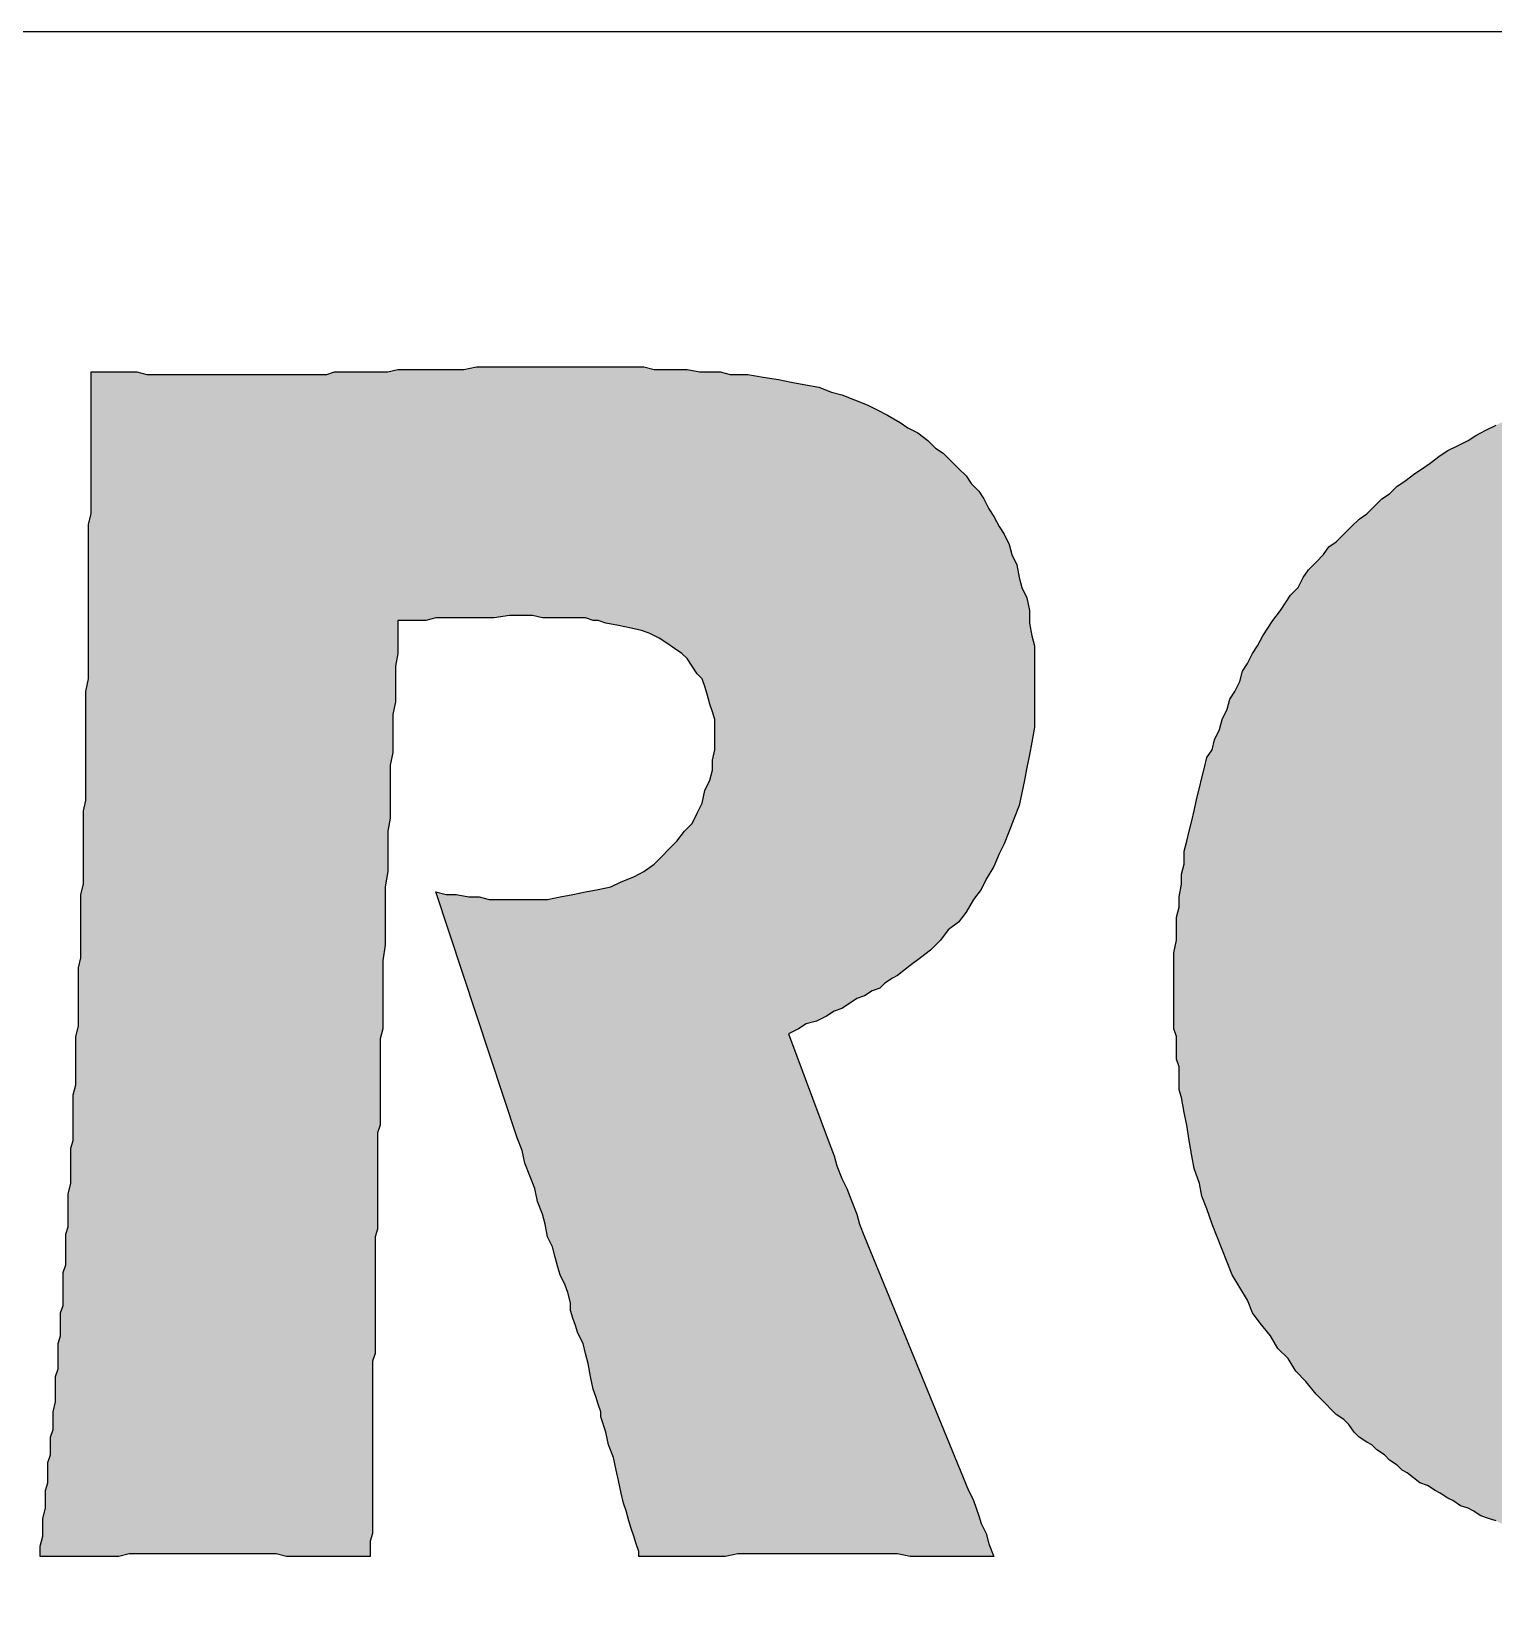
# Model space of a CAD drawing. Extents: x 0 to 3, y 0 to 1.45.
# Drawn here: x 1.393 to 1.87, y 0.94 to 1.454 of the extents above; entities that cross this region are included whole.
import ezdxf

# ---------------------------------------------------------------- set-up
doc = ezdxf.new("R2010")
doc.units = 0
doc.header["$LTSCALE"] = 10
doc.header["$MEASUREMENT"] = 0
doc.layers.add('BDR-18', color=1, linetype='Continuous')

msp = doc.modelspace()

# ---------------------------------------------------------------- hatches: boundary and pattern name
at = {"layer": 'BDR-18', "linetype": 'ByBlock'}
h = msp.add_hatch(color=256, dxfattribs=at)
h.dxf.hatch_style = 1
h.paths.add_polyline_path([(1.97671, 1.265), (1.97339, 1.265), (1.96925, 1.265), (1.96594, 1.26418), (1.96263, 1.26418), (1.95932, 1.26335), (1.95601, 1.26252), (1.95269, 1.26169), (1.94938, 1.26086), (1.94607, 1.26004), (1.94276, 1.25838), (1.93945, 1.25755), (1.93613, 1.2559), (1.93282, 1.25424), (1.93034, 1.25258), (1.92703, 1.25093), (1.92371, 1.24927), (1.92123, 1.24679), (1.91875, 1.24513), (1.91543, 1.24265), (1.91295, 1.24016), (1.91046, 1.23768), (1.90798, 1.23519), (1.9055, 1.23271), (1.90301, 1.23023), (1.90136, 1.22691), (1.89887, 1.22443), (1.89722, 1.22112), (1.89473, 1.21781), (1.89308, 1.21449), (1.89142, 1.21118), (1.88976, 1.20787), (1.88811, 1.20456), (1.88645, 1.20125), (1.8848, 1.19711), (1.88397, 1.19379), (1.88231, 1.18965), (1.88148, 1.18634), (1.87983, 1.1822), (1.879, 1.17889), (1.87817, 1.17475), (1.87734, 1.17144), (1.87734, 1.1673), (1.87652, 1.16316), (1.87569, 1.15984), (1.87569, 1.1557), (1.87569, 1.15156), (1.87486, 1.14742), (1.87486, 1.14328), (1.87486, 1.13997), (1.87569, 1.13583), (1.87569, 1.13252), (1.87569, 1.12838), (1.87652, 1.12507), (1.87652, 1.12175), (1.87734, 1.11844), (1.87817, 1.1143), (1.879, 1.11099), (1.87983, 1.10768), (1.88066, 1.10437), (1.88148, 1.10105), (1.88314, 1.09774), (1.88397, 1.09443), (1.88562, 1.09195), (1.88645, 1.08863), (1.88811, 1.08532), (1.88976, 1.08201), (1.89142, 1.07953), (1.89308, 1.07704), (1.89473, 1.07373), (1.89722, 1.07125), (1.89887, 1.06876), (1.90136, 1.06628), (1.90384, 1.06379), (1.9055, 1.06131), (1.90798, 1.05965), (1.91046, 1.05717), (1.91378, 1.05551), (1.91626, 1.05303), (1.91875, 1.05137), (1.92206, 1.04972), (1.92454, 1.04806), (1.92785, 1.0464), (1.93034, 1.04475), (1.93365, 1.04309), (1.93696, 1.04226), (1.93945, 1.04061), (1.94276, 1.03978), (1.94607, 1.03895), (1.94938, 1.03812), (1.95269, 1.0373), (1.95518, 1.03647), (1.95849, 1.03647), (1.9618, 1.03564), (1.96511, 1.03564), (1.96843, 1.03564), (1.97174, 1.03564), (1.97505, 1.03564), (1.97836, 1.03564), (1.98168, 1.03647), (1.98582, 1.03647), (1.98913, 1.0373), (1.99244, 1.03812), (1.99575, 1.03812), (1.99824, 1.03978), (2.00155, 1.04061), (2.00486, 1.04144), (2.00817, 1.04309), (2.01148, 1.04475), (2.01397, 1.04558), (2.01728, 1.04723), (2.02059, 1.04972), (2.02308, 1.05137), (2.02639, 1.05303), (2.02887, 1.05551), (2.03136, 1.058), (2.03384, 1.05965), (2.03715, 1.06214), (2.03881, 1.06462), (2.04129, 1.06711), (2.04378, 1.07042), (2.04626, 1.0729), (2.04792, 1.07621), (2.0504, 1.0787), (2.05206, 1.08201), (2.05371, 1.08532), (2.05537, 1.08863), (2.05703, 1.09195), (2.05868, 1.09526), (2.06034, 1.09857), (2.06199, 1.10271), (2.06282, 1.10602), (2.06448, 1.11016), (2.06531, 1.11347), (2.06613, 1.11679), (2.06696, 1.12093), (2.06779, 1.12424), (2.06862, 1.12838), (2.06945, 1.13169), (2.07027, 1.13583), (2.07027, 1.13997), (2.0711, 1.14328), (2.0711, 1.14742), (2.0711, 1.15074), (2.0711, 1.15488), (2.0711, 1.15902), (2.0711, 1.16233), (2.0711, 1.16647), (2.07027, 1.16978), (2.07027, 1.17392), (2.06945, 1.17723), (2.06862, 1.18054), (2.06862, 1.18386), (2.06779, 1.188), (2.06696, 1.19131), (2.06613, 1.19462), (2.06448, 1.19793), (2.06365, 1.20125), (2.06282, 1.20456), (2.06117, 1.20787), (2.05951, 1.21118), (2.05868, 1.21449), (2.05703, 1.21698), (2.05537, 1.22029), (2.05371, 1.22277), (2.05123, 1.22609), (2.04957, 1.22857), (2.04792, 1.23105), (2.04543, 1.23354), (2.04378, 1.23602), (2.04129, 1.23851), (2.03881, 1.24099), (2.03633, 1.24265), (2.03384, 1.24513), (2.03136, 1.24679), (2.02887, 1.24927), (2.02639, 1.25093), (2.0239, 1.25258), (2.02059, 1.25424), (2.01811, 1.2559), (2.0148, 1.25672), (2.01231, 1.25838), (2.009, 1.25921), (2.00569, 1.26086), (2.0032, 1.26169), (1.99989, 1.26252), (1.99658, 1.26335), (1.99327, 1.26335), (1.98996, 1.26418), (1.98664, 1.26418), (1.98333, 1.265), (1.98002, 1.265)], flags=16)
h.paths.add_polyline_path([(1.98168, 1.35029), (1.98416, 1.35029), (1.98664, 1.35029), (1.98913, 1.35029), (1.99161, 1.35029), (1.9941, 1.35029), (1.99658, 1.34946), (1.99906, 1.34946), (2.00155, 1.34946), (2.00403, 1.34946), (2.00652, 1.34863), (2.009, 1.34863), (2.01148, 1.34863), (2.01645, 1.34781), (2.02142, 1.34698), (2.02556, 1.34615), (2.03053, 1.34532), (2.0355, 1.34449), (2.04047, 1.34367), (2.04543, 1.34201), (2.04957, 1.34118), (2.05454, 1.33953), (2.05951, 1.33787), (2.06365, 1.33621), (2.06862, 1.33456), (2.07276, 1.3329), (2.07773, 1.33125), (2.08187, 1.32876), (2.08601, 1.32711), (2.09015, 1.32462), (2.09429, 1.32214), (2.09843, 1.31965), (2.10257, 1.31717), (2.10671, 1.31469), (2.11002, 1.31137), (2.11416, 1.30889), (2.11747, 1.30558), (2.12161, 1.30227), (2.12492, 1.29895), (2.12824, 1.29564), (2.13155, 1.29233), (2.13486, 1.28902), (2.13817, 1.28488), (2.14066, 1.28156), (2.14397, 1.27825), (2.14645, 1.27411), (2.14976, 1.26997), (2.15225, 1.26666), (2.15473, 1.26252), (2.15639, 1.25838), (2.15887, 1.25424), (2.16136, 1.2501), (2.16301, 1.24596), (2.16467, 1.24182), (2.16715, 1.23768), (2.16881, 1.23271), (2.17047, 1.22857), (2.17129, 1.22443), (2.17295, 1.21946), (2.17461, 1.21449), (2.17461, 1.21201), (2.17543, 1.20953), (2.17626, 1.20704), (2.17626, 1.20539), (2.17709, 1.2029), (2.17709, 1.20042), (2.17792, 1.19711), (2.17792, 1.19462), (2.17875, 1.19214), (2.17875, 1.18965), (2.17875, 1.18717), (2.17957, 1.18469), (2.17957, 1.1822), (2.17957, 1.17972), (2.1804, 1.1764), (2.1804, 1.17392), (2.1804, 1.17144), (2.1804, 1.16812), (2.1804, 1.16564), (2.1804, 1.16316), (2.1804, 1.15984), (2.1804, 1.15736), (2.1804, 1.15405), (2.1804, 1.15156), (2.1804, 1.14825), (2.1804, 1.14577), (2.1804, 1.14246), (2.1804, 1.13997), (2.1804, 1.13666), (2.17957, 1.13418), (2.17957, 1.13086), (2.17957, 1.12838), (2.17875, 1.1259), (2.17875, 1.12258), (2.17792, 1.1201), (2.17792, 1.11679), (2.17709, 1.1143), (2.17709, 1.11182), (2.17626, 1.10933), (2.17626, 1.10602), (2.17543, 1.10354), (2.17461, 1.10105), (2.17378, 1.09857), (2.17378, 1.09526), (2.17295, 1.09277), (2.17212, 1.09029), (2.17129, 1.08781), (2.17047, 1.08532), (2.16964, 1.08284), (2.16881, 1.08035), (2.16798, 1.07787), (2.16715, 1.07456), (2.16633, 1.07207), (2.1655, 1.06959), (2.16467, 1.06711), (2.16384, 1.06462), (2.16219, 1.06296), (2.16136, 1.06048), (2.16053, 1.058), (2.15887, 1.05551), (2.15805, 1.05303), (2.15722, 1.05054), (2.15556, 1.04889), (2.15473, 1.0464), (2.15308, 1.04392), (2.15225, 1.04144), (2.15059, 1.03978), (2.14976, 1.0373), (2.14811, 1.03564), (2.14645, 1.03316), (2.14562, 1.03067), (2.14397, 1.02902), (2.14231, 1.02653), (2.14066, 1.02488), (2.13983, 1.02322), (2.13817, 1.02074), (2.13652, 1.01908), (2.13486, 1.01742), (2.1332, 1.01494), (2.13155, 1.01328), (2.12989, 1.01163), (2.12824, 1.00914), (2.12658, 1.00749), (2.12492, 1.00583), (2.12327, 1.00417), (2.12161, 1.00252), (2.11913, 1.00086), (2.11747, 0.99921), (2.11582, 0.99755), (2.11416, 0.99589), (2.11168, 0.99424), (2.11002, 0.99258), (2.10836, 0.99093), (2.10588, 0.98927), (2.10422, 0.98761), (2.10257, 0.98679), (2.10008, 0.98513), (2.09843, 0.98347), (2.09594, 0.98265), (2.09429, 0.98099), (2.0918, 0.97933), (2.08932, 0.97851), (2.08766, 0.97685), (2.08518, 0.97602), (2.08269, 0.97437), (2.08104, 0.97354), (2.07855, 0.97271), (2.07607, 0.97105), (2.07441, 0.97023), (2.07193, 0.9694), (2.06945, 0.96774), (2.06696, 0.96691), (2.06448, 0.96609), (2.06199, 0.96526), (2.05951, 0.96443), (2.05703, 0.9636), (2.05454, 0.96277), (2.05206, 0.96195), (2.04957, 0.96112), (2.04709, 0.96029), (2.04461, 0.95946), (2.04212, 0.95863), (2.03964, 0.95781), (2.03715, 0.95698), (2.03467, 0.95698), (2.03218, 0.95615), (2.0297, 0.95532), (2.02722, 0.95532), (2.02473, 0.95449), (2.02225, 0.95367), (2.01976, 0.95367), (2.01645, 0.95284), (2.01397, 0.95284), (2.01148, 0.95201), (2.009, 0.95201), (2.00652, 0.95118), (2.00403, 0.95118), (2.00155, 0.95035), (1.99824, 0.95035), (1.99575, 0.95035), (1.99327, 0.94953), (1.99078, 0.94953), (1.9883, 0.94953), (1.98499, 0.94953), (1.9825, 0.94953), (1.98002, 0.9487), (1.97754, 0.9487), (1.97422, 0.9487), (1.97174, 0.9487), (1.96925, 0.9487), (1.96677, 0.9487), (1.96346, 0.9487), (1.96097, 0.9487), (1.95849, 0.9487), (1.95601, 0.94953), (1.95352, 0.94953), (1.95021, 0.94953), (1.94773, 0.94953), (1.94524, 0.94953), (1.94276, 0.95035), (1.94027, 0.95035), (1.93779, 0.95035), (1.93531, 0.95118), (1.93199, 0.95118), (1.92951, 0.95201), (1.92703, 0.95201), (1.92454, 0.95201), (1.92206, 0.95284), (1.91957, 0.95367), (1.91709, 0.95367), (1.9146, 0.95449), (1.91212, 0.95449), (1.90964, 0.95532), (1.90715, 0.95615), (1.90467, 0.95615), (1.90218, 0.95698), (1.8997, 0.95781), (1.89722, 0.95863), (1.89473, 0.95946), (1.89225, 0.96029), (1.88976, 0.96029), (1.88728, 0.96112), (1.8848, 0.96195), (1.88231, 0.96277), (1.87983, 0.9636), (1.87734, 0.96526), (1.87486, 0.96609), (1.87238, 0.96691), (1.87072, 0.96774), (1.86824, 0.96857), (1.86575, 0.9694), (1.86327, 0.97105), (1.86161, 0.97188), (1.85913, 0.97271), (1.85664, 0.97437), (1.85499, 0.97519), (1.8525, 0.97685), (1.85085, 0.97768), (1.84836, 0.97933), (1.84588, 0.98016), (1.84174, 0.98347), (1.84008, 0.9843), (1.83843, 0.98596), (1.83594, 0.98761), (1.83429, 0.98927), (1.8318, 0.99093), (1.83015, 0.99258), (1.82849, 0.99341), (1.82601, 0.99507), (1.82435, 0.99672), (1.82269, 0.99921), (1.82104, 1.00086), (1.81855, 1.00252), (1.8169, 1.00417), (1.81524, 1.00583), (1.81359, 1.00749), (1.81193, 1.00914), (1.80862, 1.01328), (1.80531, 1.0166), (1.80282, 1.02074), (1.79951, 1.02405), (1.79702, 1.02819), (1.79371, 1.03233), (1.79123, 1.03564), (1.78957, 1.03978), (1.78709, 1.04392), (1.7846, 1.04806), (1.78295, 1.0522), (1.78129, 1.05634), (1.77964, 1.06048), (1.77798, 1.06462), (1.77632, 1.06959), (1.77467, 1.07373), (1.77384, 1.07787), (1.77218, 1.08284), (1.77136, 1.08698), (1.77053, 1.09195), (1.7697, 1.09691), (1.76887, 1.10105), (1.76804, 1.10602), (1.76722, 1.10851), (1.76722, 1.11099), (1.76722, 1.11347), (1.76722, 1.11596), (1.76639, 1.11844), (1.76639, 1.12093), (1.76639, 1.12341), (1.76639, 1.1259), (1.76556, 1.12838), (1.76556, 1.13169), (1.76556, 1.13418), (1.76556, 1.13666), (1.76556, 1.13914), (1.76556, 1.14163), (1.76556, 1.14577), (1.76556, 1.14908), (1.76556, 1.15322), (1.76639, 1.15736), (1.76639, 1.16067), (1.76639, 1.16481), (1.76722, 1.16812), (1.76722, 1.17144), (1.76804, 1.17558), (1.76804, 1.17889), (1.76887, 1.1822), (1.76887, 1.18634), (1.7697, 1.18965), (1.77053, 1.19297), (1.77136, 1.19628), (1.77218, 1.19959), (1.77301, 1.20373), (1.77384, 1.20704), (1.77467, 1.21035), (1.7755, 1.21367), (1.77632, 1.21698), (1.77798, 1.21946), (1.77881, 1.22277), (1.78046, 1.22609), (1.78129, 1.2294), (1.78295, 1.23271), (1.78378, 1.23602), (1.78543, 1.23851), (1.78709, 1.24182), (1.78792, 1.24513), (1.78957, 1.24762), (1.79123, 1.25093), (1.79288, 1.25341), (1.79454, 1.25672), (1.7962, 1.25921), (1.79785, 1.26169), (1.80034, 1.265), (1.80199, 1.26749), (1.80365, 1.26997), (1.80613, 1.27246), (1.80779, 1.27577), (1.80945, 1.27825), (1.81193, 1.28074), (1.81441, 1.28322), (1.81607, 1.2857), (1.81855, 1.28736), (1.82104, 1.28984), (1.82352, 1.29233), (1.82601, 1.29481), (1.82849, 1.29647), (1.83097, 1.29895), (1.83346, 1.30144), (1.83594, 1.30309), (1.83843, 1.30558), (1.84091, 1.30723), (1.84422, 1.30972), (1.84671, 1.31137), (1.84919, 1.31303), (1.8525, 1.31551), (1.85499, 1.31717), (1.8583, 1.31883), (1.86161, 1.32048), (1.8641, 1.32214), (1.86741, 1.32379), (1.87072, 1.32545), (1.87403, 1.32711), (1.87734, 1.32876), (1.88066, 1.33042), (1.88397, 1.33125), (1.88728, 1.3329), (1.89059, 1.33373), (1.8939, 1.33539), (1.89722, 1.33621), (1.90053, 1.33787), (1.90384, 1.3387), (1.90715, 1.33953), (1.91046, 1.34118), (1.91378, 1.34201), (1.91792, 1.34284), (1.92123, 1.34367), (1.92454, 1.34449), (1.92868, 1.34532), (1.93199, 1.34615), (1.93531, 1.34615), (1.93945, 1.34698), (1.94276, 1.34781), (1.9469, 1.34781), (1.95021, 1.34863), (1.95435, 1.34863), (1.95766, 1.34946), (1.9618, 1.34946), (1.96594, 1.34946), (1.96925, 1.35029), (1.97339, 1.35029), (1.97754, 1.35029)])
h = msp.add_hatch(color=256, dxfattribs=at)
h.dxf.hatch_style = 1
h.paths.add_polyline_path([(1.39543, 0.95615), (1.39543, 0.95946), (1.39626, 0.96277), (1.39626, 0.96526), (1.39626, 0.96857), (1.39709, 0.97188), (1.39709, 0.97437), (1.39709, 0.97768), (1.39792, 0.98016), (1.39792, 0.98347), (1.39792, 0.98679), (1.39874, 0.98927), (1.39874, 0.99258), (1.39874, 0.99507), (1.39957, 0.99755), (1.39957, 1.00086), (1.39957, 1.00335), (1.4004, 1.00666), (1.4004, 1.00914), (1.4004, 1.01163), (1.4004, 1.01494), (1.40123, 1.01742), (1.40123, 1.01991), (1.40123, 1.02239), (1.40123, 1.0257), (1.40206, 1.02819), (1.40206, 1.03067), (1.40206, 1.03316), (1.40206, 1.03564), (1.40288, 1.03812), (1.40288, 1.04061), (1.40288, 1.04309), (1.40288, 1.04558), (1.40288, 1.04889), (1.40371, 1.05137), (1.40371, 1.05386), (1.40371, 1.05634), (1.40371, 1.05882), (1.40371, 1.06131), (1.40454, 1.06379), (1.40454, 1.06711), (1.40454, 1.06959), (1.40454, 1.07207), (1.40454, 1.07456), (1.40537, 1.07787), (1.40537, 1.08035), (1.40537, 1.08367), (1.40537, 1.08615), (1.40537, 1.08946), (1.4062, 1.09195), (1.4062, 1.09526), (1.4062, 1.09774), (1.4062, 1.10105), (1.4062, 1.10354), (1.4062, 1.10685), (1.40702, 1.11016), (1.40702, 1.11347), (1.40702, 1.11596), (1.40702, 1.11927), (1.40702, 1.12258), (1.40702, 1.1259), (1.40785, 1.12921), (1.40785, 1.13252), (1.40785, 1.135), (1.40785, 1.13832), (1.40785, 1.14163), (1.40785, 1.14494), (1.40785, 1.14825), (1.40868, 1.15156), (1.40868, 1.15488), (1.40868, 1.15819), (1.40868, 1.16233), (1.40868, 1.16564), (1.40868, 1.16895), (1.40868, 1.17226), (1.40951, 1.17558), (1.40951, 1.17889), (1.40951, 1.1822), (1.40951, 1.18551), (1.40951, 1.18965), (1.40951, 1.19297), (1.40951, 1.19628), (1.40951, 1.19959), (1.41034, 1.2029), (1.41034, 1.20704), (1.41034, 1.21035), (1.41034, 1.21367), (1.41034, 1.21698), (1.41034, 1.22112), (1.41034, 1.22443), (1.41034, 1.22774), (1.41034, 1.23188), (1.41034, 1.23519), (1.41034, 1.23851), (1.41116, 1.24265), (1.41116, 1.24596), (1.41116, 1.2501), (1.41116, 1.25341), (1.41116, 1.25672), (1.41116, 1.26086), (1.41116, 1.26418), (1.41116, 1.26749), (1.41116, 1.2708), (1.41116, 1.27411), (1.41116, 1.27742), (1.41116, 1.28074), (1.41116, 1.28405), (1.41116, 1.28736), (1.41116, 1.29067), (1.41116, 1.29316), (1.41199, 1.29647), (1.41199, 1.29978), (1.41199, 1.30227), (1.41199, 1.30558), (1.41199, 1.30806), (1.41199, 1.31055), (1.41199, 1.31386), (1.41199, 1.31634), (1.41199, 1.31883), (1.41199, 1.32131), (1.41199, 1.32379), (1.41199, 1.32628), (1.41199, 1.32876), (1.41199, 1.33125), (1.41199, 1.33373), (1.41199, 1.3387), (1.41199, 1.34284), (1.41613, 1.34284), (1.41944, 1.34284), (1.42358, 1.34284), (1.4269, 1.34284), (1.43021, 1.34201), (1.43435, 1.34201), (1.43766, 1.34201), (1.44097, 1.34201), (1.44346, 1.34201), (1.44677, 1.34201), (1.45008, 1.34201), (1.45257, 1.34201), (1.45505, 1.34201), (1.45836, 1.34201), (1.46085, 1.34201), (1.46333, 1.34201), (1.46581, 1.34201), (1.4683, 1.34201), (1.47078, 1.34201), (1.47409, 1.34201), (1.47658, 1.34201), (1.47989, 1.34201), (1.48237, 1.34201), (1.48569, 1.34201), (1.489, 1.34201), (1.49148, 1.34284), (1.49479, 1.34284), (1.49811, 1.34284), (1.50225, 1.34284), (1.50556, 1.34284), (1.50887, 1.34284), (1.51218, 1.34367), (1.51632, 1.34367), (1.51964, 1.34367), (1.52295, 1.34367), (1.52709, 1.34367), (1.5304, 1.34367), (1.53371, 1.34367), (1.53785, 1.34449), (1.54116, 1.34449), (1.54448, 1.34449), (1.54862, 1.34449), (1.55193, 1.34449), (1.55524, 1.34449), (1.55855, 1.34449), (1.56187, 1.34449), (1.56601, 1.34449), (1.56932, 1.34449), (1.57346, 1.34449), (1.57677, 1.34449), (1.58091, 1.34449), (1.58505, 1.34449), (1.58836, 1.34449), (1.5925, 1.34449), (1.59581, 1.34367), (1.59995, 1.34367), (1.60327, 1.34367), (1.60658, 1.34367), (1.61072, 1.34284), (1.61403, 1.34284), (1.61734, 1.34284), (1.62066, 1.34201), (1.62397, 1.34201), (1.62645, 1.34201), (1.63142, 1.34118), (1.63639, 1.34035), (1.64053, 1.33953), (1.64467, 1.3387), (1.64964, 1.33787), (1.65378, 1.33621), (1.65709, 1.33539), (1.66123, 1.33373), (1.66537, 1.33207), (1.66868, 1.33042), (1.67199, 1.32876), (1.67613, 1.32628), (1.67862, 1.32462), (1.68193, 1.32297), (1.68524, 1.32048), (1.68773, 1.318), (1.69021, 1.31634), (1.69269, 1.31386), (1.69518, 1.31137), (1.69766, 1.30889), (1.69932, 1.30641), (1.7018, 1.30392), (1.70346, 1.30144), (1.70511, 1.29812), (1.70677, 1.29564), (1.70843, 1.29233), (1.71008, 1.28984), (1.71174, 1.28653), (1.71257, 1.28322), (1.71422, 1.27991), (1.71505, 1.27577), (1.71588, 1.27246), (1.71753, 1.26914), (1.71836, 1.265), (1.71836, 1.26086), (1.71919, 1.25672), (1.72002, 1.25341), (1.72002, 1.24927), (1.72002, 1.24513), (1.72002, 1.24099), (1.72002, 1.23602), (1.72002, 1.23105), (1.72002, 1.22691), (1.71919, 1.22195), (1.71836, 1.21781), (1.71753, 1.21367), (1.71671, 1.20953), (1.71588, 1.20539), (1.71505, 1.20125), (1.71339, 1.19711), (1.71174, 1.19297), (1.71008, 1.18883), (1.70843, 1.18551), (1.70677, 1.18137), (1.70429, 1.17723), (1.70263, 1.17392), (1.70015, 1.17061), (1.69766, 1.16647), (1.69518, 1.16316), (1.69187, 1.16067), (1.68938, 1.15736), (1.68607, 1.15405), (1.68276, 1.15156), (1.67945, 1.14908), (1.6753, 1.14577), (1.67365, 1.14494), (1.67116, 1.14328), (1.66951, 1.14163), (1.66702, 1.1408), (1.66454, 1.13914), (1.66206, 1.13832), (1.65957, 1.13666), (1.65709, 1.135), (1.6546, 1.13418), (1.65212, 1.13252), (1.64881, 1.13086), (1.6455, 1.13004), (1.64301, 1.12838), (1.6397, 1.12672), (1.65295, 1.09112), (1.6546, 1.08698), (1.65543, 1.08367), (1.65709, 1.07953), (1.65874, 1.07621), (1.6604, 1.07207), (1.66206, 1.06793), (1.66288, 1.06462), (1.66454, 1.06048), (1.69849, 0.97768), (1.69932, 0.97602), (1.70015, 0.97437), (1.70097, 0.97188), (1.7018, 0.9694), (1.70263, 0.96691), (1.70429, 0.9636), (1.70511, 0.96029), (1.70677, 0.95615), (1.70429, 0.95615), (1.7018, 0.95615), (1.69932, 0.95615), (1.69683, 0.95615), (1.69187, 0.95615), (1.68773, 0.95615), (1.68359, 0.95615), (1.67945, 0.95615), (1.6753, 0.95698), (1.67199, 0.95698), (1.66868, 0.95698), (1.66537, 0.95698), (1.66206, 0.95698), (1.65957, 0.95698), (1.65709, 0.95698), (1.6546, 0.95698), (1.65046, 0.95698), (1.64798, 0.95698), (1.6455, 0.95698), (1.64301, 0.95698), (1.64053, 0.95698), (1.63722, 0.95698), (1.6339, 0.95698), (1.63059, 0.95698), (1.62645, 0.95698), (1.62314, 0.95698), (1.619, 0.95615), (1.61486, 0.95615), (1.60989, 0.95615), (1.60575, 0.95615), (1.60078, 0.95615), (1.5983, 0.95615), (1.59581, 0.95615), (1.59333, 0.95615), (1.59085, 0.95615), (1.59085, 0.95781), (1.59002, 0.96029), (1.58919, 0.96277), (1.58836, 0.96526), (1.58753, 0.96774), (1.58671, 0.97105), (1.58588, 0.97354), (1.58505, 0.97685), (1.58422, 0.98099), (1.58339, 0.9843), (1.58257, 0.98844), (1.58091, 0.99258), (1.58008, 0.99672), (1.57843, 1.00169), (1.57843, 1.00335), (1.5776, 1.00583), (1.57677, 1.00832), (1.57594, 1.0108), (1.57511, 1.01494), (1.57429, 1.01908), (1.57346, 1.02239), (1.57263, 1.0257), (1.57097, 1.02902), (1.57015, 1.0315), (1.56932, 1.03398), (1.56849, 1.03647), (1.56849, 1.03895), (1.56766, 1.04226), (1.56683, 1.04475), (1.56518, 1.04806), (1.56435, 1.05054), (1.56352, 1.05386), (1.56269, 1.05717), (1.56104, 1.06048), (1.56021, 1.06462), (1.55938, 1.06793), (1.55772, 1.07207), (1.5569, 1.07621), (1.55524, 1.08035), (1.55358, 1.08449), (1.55276, 1.08863), (1.5511, 1.09277), (1.5246, 1.17309), (1.52792, 1.17226), (1.53123, 1.17226), (1.53537, 1.17144), (1.53868, 1.17144), (1.54199, 1.17061), (1.5453, 1.17061), (1.54862, 1.17061), (1.55193, 1.17061), (1.55607, 1.17061), (1.56104, 1.17061), (1.56518, 1.17144), (1.56932, 1.17226), (1.57346, 1.17309), (1.5776, 1.17392), (1.58174, 1.17475), (1.58505, 1.1764), (1.58919, 1.17806), (1.5925, 1.17972), (1.59581, 1.1822), (1.5983, 1.18469), (1.60078, 1.18717), (1.60327, 1.18965), (1.60575, 1.19297), (1.60823, 1.19545), (1.60989, 1.19876), (1.61155, 1.20207), (1.61237, 1.20621), (1.61403, 1.20953), (1.61486, 1.21284), (1.61486, 1.21615), (1.61569, 1.21946), (1.61569, 1.2236), (1.61569, 1.22609), (1.61569, 1.2294), (1.61486, 1.23188), (1.61403, 1.23437), (1.6132, 1.23768), (1.61237, 1.24016), (1.61155, 1.24265), (1.60989, 1.2443), (1.60823, 1.24679), (1.60658, 1.24927), (1.60492, 1.25093), (1.60244, 1.25258), (1.59995, 1.25424), (1.59747, 1.2559), (1.59416, 1.25755), (1.59167, 1.25838), (1.58836, 1.25921), (1.58422, 1.26004), (1.58008, 1.26086), (1.5776, 1.26169), (1.57594, 1.26169), (1.57346, 1.26252), (1.57097, 1.26252), (1.56766, 1.26252), (1.56518, 1.26252), (1.56187, 1.26252), (1.55938, 1.26252), (1.55607, 1.26335), (1.55276, 1.26335), (1.54862, 1.26335), (1.54365, 1.26252), (1.53951, 1.26252), (1.53454, 1.26252), (1.53206, 1.26252), (1.52957, 1.26252), (1.52709, 1.26252), (1.5246, 1.26252), (1.52129, 1.26169), (1.51881, 1.26169), (1.5155, 1.26169), (1.51218, 1.26169), (1.51218, 1.25838), (1.51218, 1.25424), (1.51218, 1.25093), (1.51136, 1.24679), (1.51136, 1.24265), (1.51136, 1.23933), (1.51136, 1.23519), (1.51053, 1.23105), (1.51053, 1.22691), (1.51053, 1.22277), (1.51053, 1.21863), (1.5097, 1.21449), (1.5097, 1.21035), (1.5097, 1.20621), (1.5097, 1.20207), (1.5097, 1.19711), (1.50887, 1.19297), (1.50887, 1.18883), (1.50887, 1.18386), (1.50887, 1.17972), (1.50804, 1.17475), (1.50804, 1.16978), (1.50804, 1.16481), (1.50804, 1.16067), (1.50804, 1.1557), (1.50722, 1.15074), (1.50722, 1.14825), (1.50722, 1.14577), (1.50722, 1.14328), (1.50722, 1.1408), (1.50722, 1.13832), (1.50722, 1.13583), (1.50722, 1.13335), (1.50722, 1.13086), (1.50722, 1.12838), (1.50639, 1.12507), (1.50639, 1.12258), (1.50639, 1.1201), (1.50639, 1.11761), (1.50639, 1.11513), (1.50639, 1.11265), (1.50639, 1.11016), (1.50639, 1.10685), (1.50639, 1.10437), (1.50639, 1.10188), (1.50639, 1.0994), (1.50639, 1.09691), (1.50556, 1.09443), (1.50556, 1.09195), (1.50556, 1.08863), (1.50556, 1.08615), (1.50556, 1.08367), (1.50556, 1.08118), (1.50556, 1.0787), (1.50556, 1.07621), (1.50556, 1.07373), (1.50556, 1.07125), (1.50556, 1.06793), (1.50556, 1.06545), (1.50556, 1.06296), (1.50473, 1.06048), (1.50473, 1.058), (1.50473, 1.05551), (1.50473, 1.05303), (1.50473, 1.05054), (1.50473, 1.04806), (1.50473, 1.04475), (1.50473, 1.04226), (1.50473, 1.03978), (1.50473, 1.0373), (1.50473, 1.03481), (1.50473, 1.03233), (1.50473, 1.02984), (1.50473, 1.02736), (1.50473, 1.02488), (1.50473, 1.02239), (1.5039, 1.01991), (1.5039, 1.0166), (1.5039, 1.01411), (1.5039, 1.01163), (1.5039, 1.00914), (1.5039, 1.00666), (1.5039, 1.00417), (1.5039, 1.00169), (1.5039, 0.99921), (1.5039, 0.99672), (1.5039, 0.99424), (1.5039, 0.99175), (1.5039, 0.98927), (1.5039, 0.98679), (1.5039, 0.9843), (1.5039, 0.98182), (1.5039, 0.97851), (1.5039, 0.97602), (1.5039, 0.97354), (1.5039, 0.97105), (1.5039, 0.96857), (1.5039, 0.96609), (1.5039, 0.9636), (1.50308, 0.96112), (1.50308, 0.95863), (1.50308, 0.95615), (1.50059, 0.95615), (1.49811, 0.95615), (1.49562, 0.95615), (1.49314, 0.95615), (1.489, 0.95615), (1.48403, 0.95615), (1.47989, 0.95615), (1.47575, 0.95615), (1.47244, 0.95698), (1.4683, 0.95698), (1.46499, 0.95698), (1.4625, 0.95698), (1.45919, 0.95698), (1.45671, 0.95698), (1.45422, 0.95698), (1.45174, 0.95698), (1.44843, 0.95698), (1.44429, 0.95698), (1.4418, 0.95698), (1.43932, 0.95698), (1.43683, 0.95698), (1.43435, 0.95698), (1.43104, 0.95698), (1.42772, 0.95698), (1.42441, 0.95698), (1.4211, 0.95615), (1.41696, 0.95615), (1.41282, 0.95615), (1.40868, 0.95615), (1.40454, 0.95615), (1.4004, 0.95615)])

# ---------------------------------------------------------------- linework, layer by layer
msp.add_lwpolyline([(1.39543, 0.95615), (1.39543, 0.95946), (1.39626, 0.96277), (1.39626, 0.96526), (1.39626, 0.96857), (1.39709, 0.97188), (1.39709, 0.97437), (1.39709, 0.97768), (1.39792, 0.98016), (1.39792, 0.98347), (1.39792, 0.98679), (1.39874, 0.98927), (1.39874, 0.99258), (1.39874, 0.99507), (1.39957, 0.99755), (1.39957, 1.00086), (1.39957, 1.00335), (1.4004, 1.00666), (1.4004, 1.00914), (1.4004, 1.01163), (1.4004, 1.01494), (1.40123, 1.01742), (1.40123, 1.01991), (1.40123, 1.02239), (1.40123, 1.0257), (1.40206, 1.02819), (1.40206, 1.03067), (1.40206, 1.03316), (1.40206, 1.03564), (1.40288, 1.03812), (1.40288, 1.04061), (1.40288, 1.04309), (1.40288, 1.04558), (1.40288, 1.04889), (1.40371, 1.05137), (1.40371, 1.05386), (1.40371, 1.05634), (1.40371, 1.05882), (1.40371, 1.06131), (1.40454, 1.06379), (1.40454, 1.06711), (1.40454, 1.06959), (1.40454, 1.07207), (1.40454, 1.07456), (1.40537, 1.07787), (1.40537, 1.08035), (1.40537, 1.08367), (1.40537, 1.08615), (1.40537, 1.08946), (1.4062, 1.09195), (1.4062, 1.09526), (1.4062, 1.09774), (1.4062, 1.10105), (1.4062, 1.10354), (1.4062, 1.10685), (1.40702, 1.11016), (1.40702, 1.11347), (1.40702, 1.11596), (1.40702, 1.11927), (1.40702, 1.12258), (1.40702, 1.1259), (1.40785, 1.12921), (1.40785, 1.13252), (1.40785, 1.135), (1.40785, 1.13832), (1.40785, 1.14163), (1.40785, 1.14494), (1.40785, 1.14825), (1.40868, 1.15156), (1.40868, 1.15488), (1.40868, 1.15819), (1.40868, 1.16233), (1.40868, 1.16564), (1.40868, 1.16895), (1.40868, 1.17226), (1.40951, 1.17558), (1.40951, 1.17889), (1.40951, 1.1822), (1.40951, 1.18551), (1.40951, 1.18965), (1.40951, 1.19297), (1.40951, 1.19628), (1.40951, 1.19959), (1.41034, 1.2029), (1.41034, 1.20704), (1.41034, 1.21035), (1.41034, 1.21367), (1.41034, 1.21698), (1.41034, 1.22112), (1.41034, 1.22443), (1.41034, 1.22774), (1.41034, 1.23188), (1.41034, 1.23519), (1.41034, 1.23851), (1.41116, 1.24265), (1.41116, 1.24596), (1.41116, 1.2501), (1.41116, 1.25341), (1.41116, 1.25672), (1.41116, 1.26086), (1.41116, 1.26418), (1.41116, 1.26749), (1.41116, 1.2708), (1.41116, 1.27411), (1.41116, 1.27742), (1.41116, 1.28074), (1.41116, 1.28405), (1.41116, 1.28736), (1.41116, 1.29067), (1.41116, 1.29316), (1.41199, 1.29647), (1.41199, 1.29978), (1.41199, 1.30227), (1.41199, 1.30558), (1.41199, 1.30806), (1.41199, 1.31055), (1.41199, 1.31386), (1.41199, 1.31634), (1.41199, 1.31883), (1.41199, 1.32131), (1.41199, 1.32379), (1.41199, 1.32628), (1.41199, 1.32876), (1.41199, 1.33125), (1.41199, 1.33373), (1.41199, 1.3387), (1.41199, 1.34284), (1.41613, 1.34284), (1.41944, 1.34284), (1.42358, 1.34284), (1.4269, 1.34284), (1.43021, 1.34201), (1.43435, 1.34201), (1.43766, 1.34201), (1.44097, 1.34201), (1.44346, 1.34201), (1.44677, 1.34201), (1.45008, 1.34201), (1.45257, 1.34201), (1.45505, 1.34201), (1.45836, 1.34201), (1.46085, 1.34201), (1.46333, 1.34201), (1.46581, 1.34201), (1.4683, 1.34201), (1.47078, 1.34201), (1.47409, 1.34201), (1.47658, 1.34201), (1.47989, 1.34201), (1.48237, 1.34201), (1.48569, 1.34201), (1.489, 1.34201), (1.49148, 1.34284), (1.49479, 1.34284), (1.49811, 1.34284), (1.50225, 1.34284), (1.50556, 1.34284), (1.50887, 1.34284), (1.51218, 1.34367), (1.51632, 1.34367), (1.51964, 1.34367), (1.52295, 1.34367), (1.52709, 1.34367), (1.5304, 1.34367), (1.53371, 1.34367), (1.53785, 1.34449), (1.54116, 1.34449), (1.54448, 1.34449), (1.54862, 1.34449), (1.55193, 1.34449), (1.55524, 1.34449), (1.55855, 1.34449), (1.56187, 1.34449), (1.56601, 1.34449), (1.56932, 1.34449), (1.57346, 1.34449), (1.57677, 1.34449), (1.58091, 1.34449), (1.58505, 1.34449), (1.58836, 1.34449), (1.5925, 1.34449), (1.59581, 1.34367), (1.59995, 1.34367), (1.60327, 1.34367), (1.60658, 1.34367), (1.61072, 1.34284), (1.61403, 1.34284), (1.61734, 1.34284), (1.62066, 1.34201), (1.62397, 1.34201), (1.62645, 1.34201), (1.63142, 1.34118), (1.63639, 1.34035), (1.64053, 1.33953), (1.64467, 1.3387), (1.64964, 1.33787), (1.65378, 1.33621), (1.65709, 1.33539), (1.66123, 1.33373), (1.66537, 1.33207), (1.66868, 1.33042), (1.67199, 1.32876), (1.67613, 1.32628), (1.67862, 1.32462), (1.68193, 1.32297), (1.68524, 1.32048), (1.68773, 1.318), (1.69021, 1.31634), (1.69269, 1.31386), (1.69518, 1.31137), (1.69766, 1.30889), (1.69932, 1.30641), (1.7018, 1.30392), (1.70346, 1.30144), (1.70511, 1.29812), (1.70677, 1.29564), (1.70843, 1.29233), (1.71008, 1.28984), (1.71174, 1.28653), (1.71257, 1.28322), (1.71422, 1.27991), (1.71505, 1.27577), (1.71588, 1.27246), (1.71753, 1.26914), (1.71836, 1.265), (1.71836, 1.26086), (1.71919, 1.25672), (1.72002, 1.25341), (1.72002, 1.24927), (1.72002, 1.24513), (1.72002, 1.24099), (1.72002, 1.23602), (1.72002, 1.23105), (1.72002, 1.22691), (1.71919, 1.22195), (1.71836, 1.21781), (1.71753, 1.21367), (1.71671, 1.20953), (1.71588, 1.20539), (1.71505, 1.20125), (1.71339, 1.19711), (1.71174, 1.19297), (1.71008, 1.18883), (1.70843, 1.18551), (1.70677, 1.18137), (1.70429, 1.17723), (1.70263, 1.17392), (1.70015, 1.17061), (1.69766, 1.16647), (1.69518, 1.16316), (1.69187, 1.16067), (1.68938, 1.15736), (1.68607, 1.15405), (1.68276, 1.15156), (1.67945, 1.14908), (1.6753, 1.14577), (1.67365, 1.14494), (1.67116, 1.14328), (1.66951, 1.14163), (1.66702, 1.1408), (1.66454, 1.13914), (1.66206, 1.13832), (1.65957, 1.13666), (1.65709, 1.135), (1.6546, 1.13418), (1.65212, 1.13252), (1.64881, 1.13086), (1.6455, 1.13004), (1.64301, 1.12838), (1.6397, 1.12672), (1.65295, 1.09112), (1.6546, 1.08698), (1.65543, 1.08367), (1.65709, 1.07953), (1.65874, 1.07621), (1.6604, 1.07207), (1.66206, 1.06793), (1.66288, 1.06462), (1.66454, 1.06048), (1.69849, 0.97768), (1.69932, 0.97602), (1.70015, 0.97437), (1.70097, 0.97188), (1.7018, 0.9694), (1.70263, 0.96691), (1.70429, 0.9636), (1.70511, 0.96029), (1.70677, 0.95615), (1.70429, 0.95615), (1.7018, 0.95615), (1.69932, 0.95615), (1.69683, 0.95615), (1.69187, 0.95615), (1.68773, 0.95615), (1.68359, 0.95615), (1.67945, 0.95615), (1.6753, 0.95698), (1.67199, 0.95698), (1.66868, 0.95698), (1.66537, 0.95698), (1.66206, 0.95698), (1.65957, 0.95698), (1.65709, 0.95698), (1.6546, 0.95698), (1.65046, 0.95698), (1.64798, 0.95698), (1.6455, 0.95698), (1.64301, 0.95698), (1.64053, 0.95698), (1.63722, 0.95698), (1.6339, 0.95698), (1.63059, 0.95698), (1.62645, 0.95698), (1.62314, 0.95698), (1.619, 0.95615), (1.61486, 0.95615), (1.60989, 0.95615), (1.60575, 0.95615), (1.60078, 0.95615), (1.5983, 0.95615), (1.59581, 0.95615), (1.59333, 0.95615), (1.59085, 0.95615), (1.59085, 0.95781), (1.59002, 0.96029), (1.58919, 0.96277), (1.58836, 0.96526), (1.58753, 0.96774), (1.58671, 0.97105), (1.58588, 0.97354), (1.58505, 0.97685), (1.58422, 0.98099), (1.58339, 0.9843), (1.58257, 0.98844), (1.58091, 0.99258), (1.58008, 0.99672), (1.57843, 1.00169), (1.57843, 1.00335), (1.5776, 1.00583), (1.57677, 1.00832), (1.57594, 1.0108), (1.57511, 1.01494), (1.57429, 1.01908), (1.57346, 1.02239), (1.57263, 1.0257), (1.57097, 1.02902), (1.57015, 1.0315), (1.56932, 1.03398), (1.56849, 1.03647), (1.56849, 1.03895), (1.56766, 1.04226), (1.56683, 1.04475), (1.56518, 1.04806), (1.56435, 1.05054), (1.56352, 1.05386), (1.56269, 1.05717), (1.56104, 1.06048), (1.56021, 1.06462), (1.55938, 1.06793), (1.55772, 1.07207), (1.5569, 1.07621), (1.55524, 1.08035), (1.55358, 1.08449), (1.55276, 1.08863), (1.5511, 1.09277), (1.5246, 1.17309), (1.52792, 1.17226), (1.53123, 1.17226), (1.53537, 1.17144), (1.53868, 1.17144), (1.54199, 1.17061), (1.5453, 1.17061), (1.54862, 1.17061), (1.55193, 1.17061), (1.55607, 1.17061), (1.56104, 1.17061), (1.56518, 1.17144), (1.56932, 1.17226), (1.57346, 1.17309), (1.5776, 1.17392), (1.58174, 1.17475), (1.58505, 1.1764), (1.58919, 1.17806), (1.5925, 1.17972), (1.59581, 1.1822), (1.5983, 1.18469), (1.60078, 1.18717), (1.60327, 1.18965), (1.60575, 1.19297), (1.60823, 1.19545), (1.60989, 1.19876), (1.61155, 1.20207), (1.61237, 1.20621), (1.61403, 1.20953), (1.61486, 1.21284), (1.61486, 1.21615), (1.61569, 1.21946), (1.61569, 1.2236), (1.61569, 1.22609), (1.61569, 1.2294), (1.61486, 1.23188), (1.61403, 1.23437), (1.6132, 1.23768), (1.61237, 1.24016), (1.61155, 1.24265), (1.60989, 1.2443), (1.60823, 1.24679), (1.60658, 1.24927), (1.60492, 1.25093), (1.60244, 1.25258), (1.59995, 1.25424), (1.59747, 1.2559), (1.59416, 1.25755), (1.59167, 1.25838), (1.58836, 1.25921), (1.58422, 1.26004), (1.58008, 1.26086), (1.5776, 1.26169), (1.57594, 1.26169), (1.57346, 1.26252), (1.57097, 1.26252), (1.56766, 1.26252), (1.56518, 1.26252), (1.56187, 1.26252), (1.55938, 1.26252), (1.55607, 1.26335), (1.55276, 1.26335), (1.54862, 1.26335), (1.54365, 1.26252), (1.53951, 1.26252), (1.53454, 1.26252), (1.53206, 1.26252), (1.52957, 1.26252), (1.52709, 1.26252), (1.5246, 1.26252), (1.52129, 1.26169), (1.51881, 1.26169), (1.5155, 1.26169), (1.51218, 1.26169), (1.51218, 1.25838), (1.51218, 1.25424), (1.51218, 1.25093), (1.51136, 1.24679), (1.51136, 1.24265), (1.51136, 1.23933), (1.51136, 1.23519), (1.51053, 1.23105), (1.51053, 1.22691), (1.51053, 1.22277), (1.51053, 1.21863), (1.5097, 1.21449), (1.5097, 1.21035), (1.5097, 1.20621), (1.5097, 1.20207), (1.5097, 1.19711), (1.50887, 1.19297), (1.50887, 1.18883), (1.50887, 1.18386), (1.50887, 1.17972), (1.50804, 1.17475), (1.50804, 1.16978), (1.50804, 1.16481), (1.50804, 1.16067), (1.50804, 1.1557), (1.50722, 1.15074), (1.50722, 1.14825), (1.50722, 1.14577), (1.50722, 1.14328), (1.50722, 1.1408), (1.50722, 1.13832), (1.50722, 1.13583), (1.50722, 1.13335), (1.50722, 1.13086), (1.50722, 1.12838), (1.50639, 1.12507), (1.50639, 1.12258), (1.50639, 1.1201), (1.50639, 1.11761), (1.50639, 1.11513), (1.50639, 1.11265), (1.50639, 1.11016), (1.50639, 1.10685), (1.50639, 1.10437), (1.50639, 1.10188), (1.50639, 1.0994), (1.50639, 1.09691), (1.50556, 1.09443), (1.50556, 1.09195), (1.50556, 1.08863), (1.50556, 1.08615), (1.50556, 1.08367), (1.50556, 1.08118), (1.50556, 1.0787), (1.50556, 1.07621), (1.50556, 1.07373), (1.50556, 1.07125), (1.50556, 1.06793), (1.50556, 1.06545), (1.50556, 1.06296), (1.50473, 1.06048), (1.50473, 1.058), (1.50473, 1.05551), (1.50473, 1.05303), (1.50473, 1.05054), (1.50473, 1.04806), (1.50473, 1.04475), (1.50473, 1.04226), (1.50473, 1.03978), (1.50473, 1.0373), (1.50473, 1.03481), (1.50473, 1.03233), (1.50473, 1.02984), (1.50473, 1.02736), (1.50473, 1.02488), (1.50473, 1.02239), (1.5039, 1.01991), (1.5039, 1.0166), (1.5039, 1.01411), (1.5039, 1.01163), (1.5039, 1.00914), (1.5039, 1.00666), (1.5039, 1.00417), (1.5039, 1.00169), (1.5039, 0.99921), (1.5039, 0.99672), (1.5039, 0.99424), (1.5039, 0.99175), (1.5039, 0.98927), (1.5039, 0.98679), (1.5039, 0.9843), (1.5039, 0.98182), (1.5039, 0.97851), (1.5039, 0.97602), (1.5039, 0.97354), (1.5039, 0.97105), (1.5039, 0.96857), (1.5039, 0.96609), (1.5039, 0.9636), (1.50308, 0.96112), (1.50308, 0.95863), (1.50308, 0.95615), (1.50059, 0.95615), (1.49811, 0.95615), (1.49562, 0.95615), (1.49314, 0.95615), (1.489, 0.95615), (1.48403, 0.95615), (1.47989, 0.95615), (1.47575, 0.95615), (1.47244, 0.95698), (1.4683, 0.95698), (1.46499, 0.95698), (1.4625, 0.95698), (1.45919, 0.95698), (1.45671, 0.95698), (1.45422, 0.95698), (1.45174, 0.95698), (1.44843, 0.95698), (1.44429, 0.95698), (1.4418, 0.95698), (1.43932, 0.95698), (1.43683, 0.95698), (1.43435, 0.95698), (1.43104, 0.95698), (1.42772, 0.95698), (1.42441, 0.95698), (1.4211, 0.95615), (1.41696, 0.95615), (1.41282, 0.95615), (1.40868, 0.95615), (1.40454, 0.95615), (1.4004, 0.95615)], close=True, dxfattribs=at)
msp.add_lwpolyline([(1.87072, 0.96774), (1.86824, 0.96857), (1.86575, 0.9694), (1.86327, 0.97105), (1.86161, 0.97188), (1.85913, 0.97271), (1.85664, 0.97437), (1.85499, 0.97519), (1.8525, 0.97685), (1.85085, 0.97768), (1.84836, 0.97933), (1.84588, 0.98016), (1.84174, 0.98347), (1.84008, 0.9843), (1.83843, 0.98596), (1.83594, 0.98761), (1.83429, 0.98927), (1.8318, 0.99093), (1.83015, 0.99258), (1.82849, 0.99341), (1.82601, 0.99507), (1.82435, 0.99672), (1.82269, 0.99921), (1.82104, 1.00086), (1.81855, 1.00252), (1.8169, 1.00417), (1.81524, 1.00583), (1.81359, 1.00749), (1.81193, 1.00914), (1.80862, 1.01328), (1.80531, 1.0166), (1.80282, 1.02074), (1.79951, 1.02405), (1.79702, 1.02819), (1.79371, 1.03233), (1.79123, 1.03564), (1.78957, 1.03978), (1.78709, 1.04392), (1.7846, 1.04806), (1.78295, 1.0522), (1.78129, 1.05634), (1.77964, 1.06048), (1.77798, 1.06462), (1.77632, 1.06959), (1.77467, 1.07373), (1.77384, 1.07787), (1.77218, 1.08284), (1.77136, 1.08698), (1.77053, 1.09195), (1.7697, 1.09691), (1.76887, 1.10105), (1.76804, 1.10602), (1.76722, 1.10851), (1.76722, 1.11099), (1.76722, 1.11347), (1.76722, 1.11596), (1.76639, 1.11844), (1.76639, 1.12093), (1.76639, 1.12341), (1.76639, 1.1259), (1.76556, 1.12838), (1.76556, 1.13169), (1.76556, 1.13418), (1.76556, 1.13666), (1.76556, 1.13914), (1.76556, 1.14163), (1.76556, 1.14577), (1.76556, 1.14908), (1.76556, 1.15322), (1.76639, 1.15736), (1.76639, 1.16067), (1.76639, 1.16481), (1.76722, 1.16812), (1.76722, 1.17144), (1.76804, 1.17558), (1.76804, 1.17889), (1.76887, 1.1822), (1.76887, 1.18634), (1.7697, 1.18965), (1.77053, 1.19297), (1.77136, 1.19628), (1.77218, 1.19959), (1.77301, 1.20373), (1.77384, 1.20704), (1.77467, 1.21035), (1.7755, 1.21367), (1.77632, 1.21698), (1.77798, 1.21946), (1.77881, 1.22277), (1.78046, 1.22609), (1.78129, 1.2294), (1.78295, 1.23271), (1.78378, 1.23602), (1.78543, 1.23851), (1.78709, 1.24182), (1.78792, 1.24513), (1.78957, 1.24762), (1.79123, 1.25093), (1.79288, 1.25341), (1.79454, 1.25672), (1.7962, 1.25921), (1.79785, 1.26169), (1.80034, 1.265), (1.80199, 1.26749), (1.80365, 1.26997), (1.80613, 1.27246), (1.80779, 1.27577), (1.80945, 1.27825), (1.81193, 1.28074), (1.81441, 1.28322), (1.81607, 1.2857), (1.81855, 1.28736), (1.82104, 1.28984), (1.82352, 1.29233), (1.82601, 1.29481), (1.82849, 1.29647), (1.83097, 1.29895), (1.83346, 1.30144), (1.83594, 1.30309), (1.83843, 1.30558), (1.84091, 1.30723), (1.84422, 1.30972), (1.84671, 1.31137), (1.84919, 1.31303), (1.8525, 1.31551), (1.85499, 1.31717), (1.8583, 1.31883), (1.86161, 1.32048), (1.8641, 1.32214), (1.86741, 1.32379), (1.87072, 1.32545)], dxfattribs=at)
at = {"layer": 'Defpoints'}
msp.add_lwpolyline([(0, 0), (0, 1.45399), (3, 1.45399), (3, 0)], close=True, dxfattribs=at)

doc.saveas('drawing.dxf')
